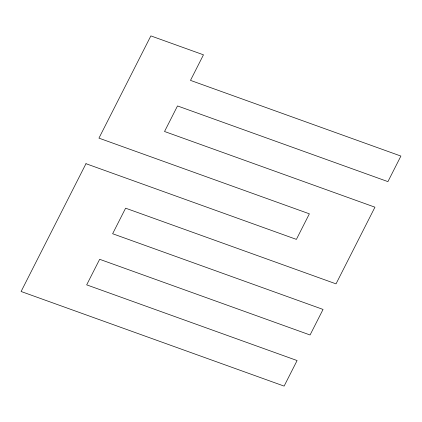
<?xml version="1.0" encoding="UTF-8"?>
<svg xmlns="http://www.w3.org/2000/svg" width="422" height="422" viewBox="0 0 422 422"><rect width="100%" height="100%" fill="white"/><g stroke="black" fill="none" stroke-linecap="round" stroke-linejoin="round"><path stroke-width="0.63" d="M85.977 163.694L21.1 291.496L284.117 386.104L297.093 360.546L86.679 284.855L99.655 259.298L310.07 334.984L323.046 309.426L112.632 233.735L125.608 208.178L336.023 283.864L374.947 207.186L164.533 131.495L177.509 105.938L387.923 181.624L400.9 156.066L190.486 80.38L203.462 54.818L150.86 35.896L98.954 138.136L309.368 213.822L296.392 239.385L85.977 163.694"/></g></svg>
